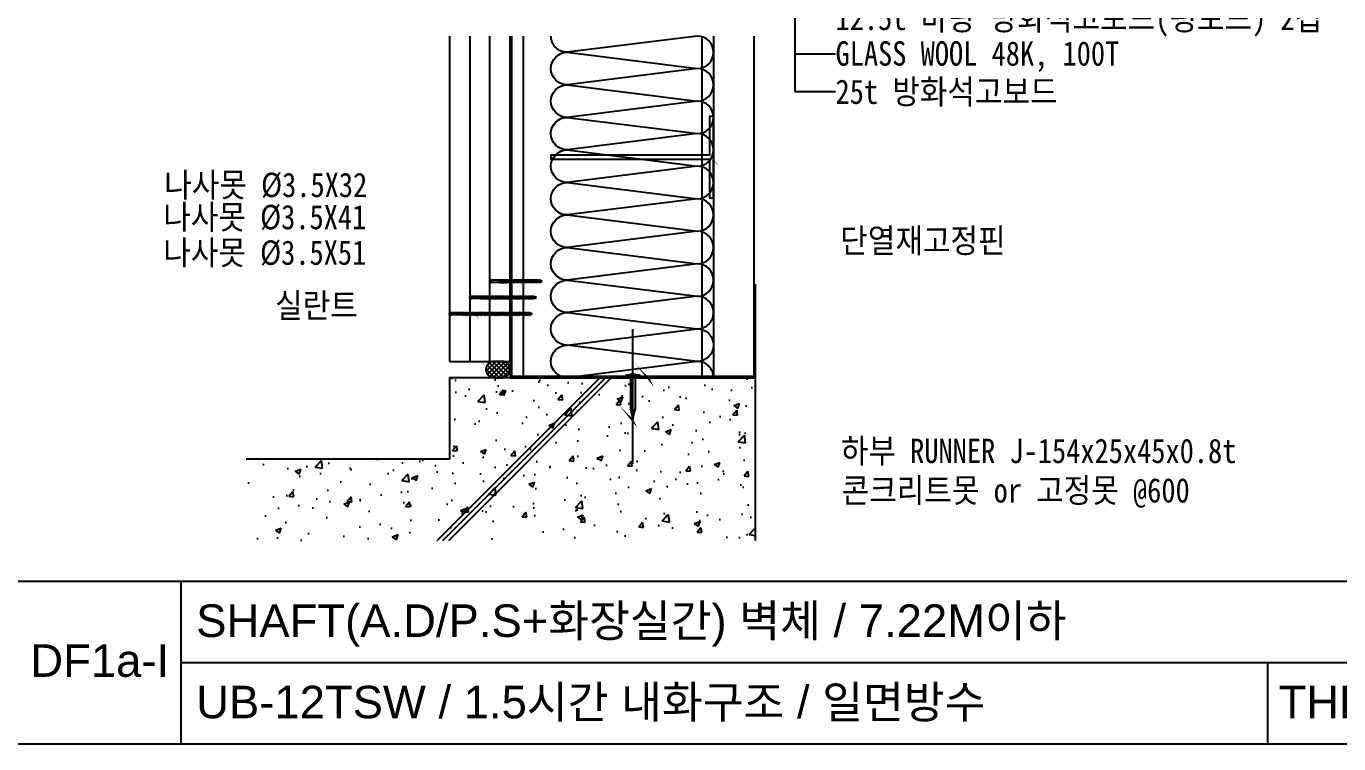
# Model space of a CAD drawing. Header units: millimetres. Extents: x 104 to 12536, y 73 to 2865.
# Drawn here: x 2865 to 3672, y 1486 to 1927 of the extents above; entities that cross this region are included whole.
import ezdxf
from ezdxf.enums import TextEntityAlignment as Align

# ---------------------------------------------------------------- set-up
doc = ezdxf.new("R2010")
doc.units = ezdxf.units.MM
doc.header["$LTSCALE"] = 5
doc.linetypes.add('CEN', pattern=[62, 60, -1, 0, -1])
for name, color, linetype in [('2', 7, 'Continuous'), ('CEN', 1, 'CEN'), ('CHAN', 3, 'Continuous'), ('CONC', 2, 'Continuous'), ('ele', 8, 'Continuous'), ('formline', 6, 'Continuous'), ('GB', 7, 'Continuous'), ('HAT', 8, 'Continuous'), ('HAT-CON', 8, 'Continuous'), ('INSUL', 8, 'Continuous'), ('ITXT', 5, 'Continuous'), ('PIN', 4, 'Continuous'), ('SCREW2', 8, 'Continuous'), ('TEXT', 7, 'Continuous')]:
    doc.layers.add(name, color=color, linetype=linetype)
doc.styles.add('HANGUL', font='swissel.ttf', dxfattribs={"height": 39.575204})
doc.styles.add('RXHS', font='')
doc.styles.get('RXHS').set_extended_font_data('DotumChe')

# ---------------------------------------------------------------- blocks, each defined once
blk = doc.blocks.new('고정못')
at = {"layer": 'CEN'}
blk.add_line((4.11, 55.13), (4.11, -27.57), dxfattribs=at)
at = {"layer": 'SCREW2'}
for p, q in [((2.66, 21.76), (4.11, 27.57)), ((4.11, 27.57), (5.56, 21.76)), ((2.66, 2.42), (2.66, 21.76)), ((5.56, 2.42), (5.56, 21.76)), ((0, 1.45), (8.22, 1.45)), ((0, 0.48), (0, 1.45)), ((0, 0.48), (8.22, 0.48)), ((2.42, 0), (2.42, 0.48)), ((2.42, 0), (5.8, 0)), ((5.8, 0), (5.8, 0.48)), ((8.22, 0.48), (8.22, 1.45))]:
    blk.add_line(p, q, dxfattribs=at)
blk.add_lwpolyline([(4.11, 27.57), (4.63, 22.28, 0.255479), (5.56, 21.76, 0.15073)], format="xyb", dxfattribs=at)
at = {"layer": 'SCREW2', "extrusion": (0, 0, -1)}
for centre, major_axis, ratio, start_param, end_param in [((0.06, 2.43), (2.6, 0.01), 0.375814, 0.025149, 1.595945), ((0.99, 2.42), (2.42, 0.09), 0.428989, 0.090861, 1.274963)]:
    blk.add_ellipse(centre, major_axis=major_axis, ratio=ratio, start_param=start_param, end_param=end_param, dxfattribs=at)
at = {"layer": 'SCREW2'}
for centre, major_axis, ratio, start_param, end_param in [((7.23, 2.42), (-2.42, 0.09), 0.428989, 0.090861, 1.274963), ((8.16, 2.43), (-2.6, 0.01), 0.375814, 0.025149, 1.595945)]:
    blk.add_ellipse(centre, major_axis=major_axis, ratio=ratio, start_param=start_param, end_param=end_param, dxfattribs=at)
blk = doc.blocks.new('나사못51')
at = {"layer": 'SCREW2'}
for p, q in [((2.24, 49.17), (0.63, 48.74)), ((0.63, 48.74), (0.92, 49.12)), ((2.53, 49.55), (0.92, 49.12)), ((0.92, 48.81), (0.92, 48.28)), ((2.53, 48.7), (0.92, 48.27)), ((1.6, 51), (0.98, 49.39)), ((0.98, 49.39), (1.64, 49.91)), ((0.98, 49.39), (0.98, 49.14)), ((1.64, 49.91), (1.6, 51)), ((2.27, 49.45), (1.6, 51)), ((2.24, 49.17), (2.53, 49.55)), ((2.24, 49.17), (2.24, 48.63)), ((2.25, 48.32), (2.53, 48.7)), ((2.25, 48.32), (0.63, 47.89)), ((0.63, 47.89), (0.92, 48.27)), ((2.25, 47.47), (0.63, 47.04)), ((0.63, 47.04), (0.92, 47.43)), ((2.24, 46.62), (0.63, 46.19)), ((0.63, 46.19), (0.91, 46.58)), ((2.24, 45.78), (0.63, 45.35)), ((0.63, 45.35), (0.92, 45.73)), ((2.25, 44.93), (0.63, 44.5)), ((0.63, 44.5), (0.92, 44.88)), ((2.25, 44.08), (0.63, 43.65)), ((0.63, 43.65), (0.92, 44.04)), ((2.24, 43.23), (0.63, 42.8)), ((0.63, 42.8), (0.91, 43.19)), ((2.24, 42.39), (0.63, 41.96)), ((0.63, 41.96), (0.92, 42.34)), ((2.25, 41.54), (0.63, 41.11)), ((0.63, 41.11), (0.92, 41.5)), ((2.25, 40.69), (0.63, 40.26)), ((0.63, 40.26), (0.92, 40.65)), ((2.53, 47.01), (0.91, 46.58)), ((2.53, 43.62), (0.91, 43.19)), ((0.92, 47.97), (0.92, 47.43)), ((2.54, 47.86), (0.92, 47.43)), ((0.92, 47.12), (0.92, 46.58)), ((0.92, 46.27), (0.92, 45.73)), ((2.53, 46.16), (0.92, 45.73)), ((0.92, 45.43), (0.92, 44.89)), ((2.53, 45.31), (0.92, 44.88)), ((0.92, 44.58), (0.92, 44.04)), ((2.54, 44.47), (0.92, 44.04)), ((0.92, 43.73), (0.92, 43.19)), ((0.92, 42.88), (0.92, 42.34)), ((2.53, 42.77), (0.92, 42.34)), ((0.92, 42.04), (0.92, 41.5)), ((2.53, 41.92), (0.92, 41.5)), ((0.92, 41.19), (0.92, 40.65)), ((2.54, 41.08), (0.92, 40.65)), ((2.24, 48.32), (2.24, 47.78)), ((2.24, 47.47), (2.24, 46.93)), ((2.24, 46.62), (2.53, 47.01)), ((2.24, 46.62), (2.24, 46.08)), ((2.24, 45.78), (2.53, 46.16)), ((2.24, 45.78), (2.24, 45.24)), ((2.24, 44.93), (2.24, 44.39)), ((2.24, 44.08), (2.24, 43.54)), ((2.24, 43.23), (2.53, 43.62)), ((2.24, 43.23), (2.24, 42.69)), ((2.24, 42.39), (2.53, 42.77)), ((2.24, 42.39), (2.24, 41.85)), ((2.24, 41.54), (2.24, 41)), ((2.24, 40.69), (2.24, 40.15)), ((2.25, 47.47), (2.54, 47.86)), ((2.25, 44.93), (2.53, 45.31)), ((2.25, 44.08), (2.54, 44.47)), ((2.25, 41.54), (2.53, 41.92)), ((2.25, 40.69), (2.54, 41.08)), ((2.25, 39), (0.63, 38.57)), ((0.63, 38.57), (0.92, 38.95)), ((2.25, 38.15), (0.63, 37.72)), ((0.63, 37.72), (0.92, 38.11)), ((2.25, 36.46), (0.63, 36.03)), ((0.63, 36.03), (0.92, 36.41)), ((2.25, 34.9), (0.63, 34.47)), ((0.63, 34.47), (0.92, 34.86)), ((2.25, 32.36), (0.63, 31.93)), ((0.63, 31.93), (0.92, 32.32)), ((2.25, 39.85), (0.64, 39.42)), ((0.64, 39.42), (0.92, 39.8)), ((2.25, 37.3), (0.64, 36.87)), ((0.64, 36.87), (0.92, 37.26)), ((2.25, 35.73), (0.64, 35.3)), ((0.64, 35.3), (0.92, 35.68)), ((2.25, 34.06), (0.64, 33.63)), ((0.64, 33.63), (0.92, 34.01)), ((2.25, 33.21), (0.64, 32.78)), ((0.64, 32.78), (0.92, 33.16)), ((0.92, 40.34), (0.92, 39.8)), ((2.54, 40.23), (0.92, 39.8)), ((0.92, 39.49), (0.92, 38.95)), ((2.53, 39.38), (0.92, 38.95)), ((0.92, 38.65), (0.92, 38.11)), ((2.54, 38.54), (0.92, 38.11)), ((0.92, 37.8), (0.92, 37.26)), ((2.54, 37.69), (0.92, 37.26)), ((0.92, 36.95), (0.92, 36.41)), ((2.54, 36.84), (0.92, 36.41)), ((0.92, 36.45), (0.92, 35.92)), ((0.92, 36.22), (0.92, 35.68)), ((2.54, 36.11), (0.92, 35.68)), ((0.92, 35.37), (0.92, 34.86)), ((2.54, 35.29), (0.92, 34.86)), ((0.92, 34.55), (0.92, 34.01)), ((2.54, 34.44), (0.92, 34.01)), ((0.92, 33.7), (0.92, 33.16)), ((2.54, 33.59), (0.92, 33.16)), ((0.92, 32.86), (0.92, 32.32)), ((2.54, 32.75), (0.92, 32.32)), ((2.24, 39.84), (2.24, 39.3)), ((2.24, 39), (2.24, 38.46)), ((2.24, 38.15), (2.24, 37.61)), ((2.24, 37.3), (2.24, 36.76)), ((2.24, 36.45), (2.24, 36.03)), ((2.24, 35.72), (2.24, 35.54)), ((2.24, 35.71), (2.24, 34.86)), ((2.24, 34.9), (2.24, 34.36)), ((2.24, 33.21), (2.24, 32.67)), ((2.24, 32.36), (2.24, 31.82)), ((2.25, 39.85), (2.54, 40.23)), ((2.25, 39), (2.53, 39.38)), ((2.25, 38.15), (2.54, 38.54)), ((2.25, 37.3), (2.54, 37.69)), ((2.25, 36.46), (2.54, 36.84)), ((2.25, 35.73), (2.54, 36.11)), ((2.25, 34.9), (2.54, 35.29)), ((2.25, 34.06), (2.54, 34.44)), ((2.25, 34.06), (2.25, 33.52)), ((2.25, 33.21), (2.54, 33.59)), ((2.25, 32.36), (2.54, 32.75)), ((2.25, 31.51), (0.64, 31.08)), ((0.64, 31.08), (0.92, 31.47)), ((2.25, 30.67), (0.64, 30.24)), ((0.64, 30.24), (0.92, 30.62)), ((2.26, 29.82), (0.64, 29.39)), ((0.64, 29.39), (0.93, 29.78)), ((2.27, 28.98), (0.65, 28.55)), ((0.65, 28.55), (0.94, 28.93)), ((2.27, 28.13), (0.66, 27.7)), ((0.66, 27.7), (0.94, 28.09)), ((2.27, 27.28), (0.66, 26.85)), ((0.66, 26.85), (0.95, 27.24)), ((2.28, 26.44), (0.67, 26.01)), ((0.67, 26.01), (0.95, 26.39)), ((2.29, 25.59), (0.67, 25.16)), ((0.67, 25.16), (0.96, 25.55)), ((2.28, 24.74), (0.67, 24.31)), ((0.67, 24.31), (0.95, 24.7)), ((0.92, 32.01), (0.92, 31.47)), ((2.54, 31.9), (0.92, 31.47)), ((0.92, 31.16), (0.92, 30.62)), ((2.54, 31.05), (0.92, 30.62)), ((0.93, 30.32), (0.93, 29.78)), ((2.55, 30.21), (0.93, 29.78)), ((0.94, 29.47), (0.94, 28.93)), ((2.55, 29.36), (0.94, 28.93)), ((2.56, 28.51), (0.94, 28.09)), ((0.95, 28.63), (0.95, 28.09)), ((0.95, 27.78), (0.95, 27.24)), ((2.56, 27.67), (0.95, 27.24)), ((0.95, 26.93), (0.95, 26.39)), ((2.57, 26.82), (0.95, 26.39)), ((2.57, 25.13), (0.95, 24.7)), ((2.57, 24.28), (0.95, 23.85)), ((0.96, 26.09), (0.96, 25.55)), ((2.57, 25.98), (0.96, 25.55)), ((0.96, 25.24), (0.96, 24.7)), ((0.96, 24.39), (0.96, 23.85)), ((2.24, 31.51), (2.24, 30.97)), ((2.25, 31.51), (2.54, 31.9)), ((2.25, 30.67), (2.54, 31.05)), ((2.25, 30.67), (2.25, 30.13)), ((2.26, 29.82), (2.55, 30.21)), ((2.26, 29.82), (2.26, 29.28)), ((2.27, 28.98), (2.55, 29.36)), ((2.27, 28.98), (2.27, 28.44)), ((2.27, 28.13), (2.56, 28.51)), ((2.27, 28.13), (2.27, 27.59)), ((2.27, 27.28), (2.56, 27.67)), ((2.27, 27.28), (2.27, 26.74)), ((2.28, 26.44), (2.57, 26.82)), ((2.28, 26.44), (2.28, 25.9)), ((2.28, 25.59), (2.28, 25.05)), ((2.28, 24.74), (2.57, 25.13)), ((2.28, 24.74), (2.28, 24.2)), ((2.28, 23.9), (2.57, 24.28)), ((2.29, 25.59), (2.57, 25.98)), ((2.28, 23.9), (0.67, 23.47)), ((0.67, 23.47), (0.95, 23.85)), ((2.29, 23.05), (0.67, 22.62)), ((0.67, 22.62), (0.96, 23)), ((2.28, 22.2), (0.67, 21.77)), ((0.67, 21.77), (0.95, 22.16)), ((2.28, 21.35), (0.67, 20.92)), ((0.67, 20.92), (0.95, 21.31)), ((2.28, 20.51), (0.67, 20.08)), ((0.67, 20.08), (0.95, 20.46)), ((2.28, 19.66), (0.67, 19.23)), ((0.67, 19.23), (0.95, 19.61)), ((2.28, 18.81), (0.67, 18.38)), ((0.67, 18.38), (0.95, 18.77)), ((2.28, 17.96), (0.67, 17.53)), ((0.67, 17.53), (0.95, 17.92)), ((2.28, 17.12), (0.67, 16.69)), ((0.67, 16.69), (0.95, 17.07)), ((2.29, 16.27), (0.67, 15.84)), ((0.67, 15.84), (0.96, 16.22)), ((0.95, 22.7), (0.95, 22.16)), ((2.57, 22.59), (0.95, 22.16)), ((0.95, 21.85), (0.95, 21.31)), ((2.57, 21.74), (0.95, 21.31)), ((0.95, 21), (0.95, 20.46)), ((2.57, 20.89), (0.95, 20.46)), ((0.95, 20.15), (0.95, 19.61)), ((2.57, 20.04), (0.95, 19.61)), ((0.95, 19.31), (0.95, 18.77)), ((2.57, 19.2), (0.95, 18.77)), ((0.95, 18.46), (0.95, 17.92)), ((2.57, 18.35), (0.95, 17.92)), ((0.95, 17.61), (0.95, 17.07)), ((2.57, 17.5), (0.95, 17.07)), ((0.95, 16.76), (0.95, 16.22)), ((0.96, 23.54), (0.96, 23)), ((2.57, 23.43), (0.96, 23)), ((2.57, 16.65), (0.96, 16.22)), ((2.27, 23.05), (2.27, 22.51)), ((2.27, 22.2), (2.27, 21.66)), ((2.27, 21.35), (2.27, 20.81)), ((2.27, 20.5), (2.27, 19.97)), ((2.27, 19.66), (2.27, 19.12)), ((2.27, 18.81), (2.27, 18.27)), ((2.27, 17.96), (2.27, 17.42)), ((2.27, 17.11), (2.27, 16.57)), ((2.27, 16.26), (2.27, 15.72)), ((2.28, 23.89), (2.28, 23.36)), ((2.28, 22.2), (2.57, 22.59)), ((2.28, 21.35), (2.57, 21.74)), ((2.28, 20.51), (2.57, 20.89)), ((2.28, 19.66), (2.57, 20.04)), ((2.28, 18.81), (2.57, 19.2)), ((2.28, 17.96), (2.57, 18.35)), ((2.28, 17.12), (2.57, 17.5)), ((2.29, 23.05), (2.57, 23.43)), ((2.29, 16.27), (2.57, 16.65)), ((2.28, 15.42), (0.67, 14.99)), ((0.67, 14.99), (0.95, 15.37)), ((2.28, 14.57), (0.67, 14.14)), ((0.67, 14.14), (0.95, 14.53)), ((2.28, 13.72), (0.67, 13.29)), ((0.67, 13.29), (0.95, 13.68)), ((2.29, 12.87), (0.67, 12.44)), ((0.67, 12.44), (0.96, 12.83)), ((2.28, 12.02), (0.67, 11.59)), ((0.67, 11.59), (0.95, 11.98)), ((2.28, 11.18), (0.67, 10.75)), ((0.67, 10.75), (0.95, 11.13)), ((2.28, 10.33), (0.67, 9.9)), ((0.67, 9.9), (0.95, 10.28)), ((2.29, 9.48), (0.67, 9.05)), ((0.67, 9.05), (0.96, 9.43)), ((2.28, 8.63), (0.67, 8.2)), ((0.67, 8.2), (0.95, 8.59)), ((0.95, 15.91), (0.95, 15.37)), ((2.57, 15.8), (0.95, 15.37)), ((0.95, 15.06), (0.95, 14.53)), ((2.57, 14.95), (0.95, 14.53)), ((0.95, 14.22), (0.95, 13.68)), ((2.57, 14.11), (0.95, 13.68)), ((0.95, 13.37), (0.95, 12.82)), ((0.95, 12.52), (0.95, 11.98)), ((2.57, 12.41), (0.95, 11.98)), ((0.95, 11.67), (0.95, 11.13)), ((2.57, 11.56), (0.95, 11.13)), ((0.95, 10.82), (0.95, 10.28)), ((2.57, 10.71), (0.95, 10.28)), ((0.95, 9.98), (0.95, 9.43)), ((0.95, 9.12), (0.95, 8.59)), ((2.57, 9.01), (0.95, 8.59)), ((0.95, 8.28), (0.95, 7.74)), ((2.57, 8.17), (0.95, 7.74)), ((2.57, 13.26), (0.96, 12.83)), ((2.57, 9.86), (0.96, 9.43)), ((2.27, 15.42), (2.27, 14.88)), ((2.27, 14.57), (2.27, 14.03)), ((2.27, 13.72), (2.27, 13.18)), ((2.27, 12.87), (2.27, 12.33)), ((2.27, 12.02), (2.27, 11.48)), ((2.27, 11.17), (2.27, 10.63)), ((2.27, 10.33), (2.27, 9.78)), ((2.27, 9.48), (2.27, 8.94)), ((2.27, 8.63), (2.27, 8.09)), ((2.28, 15.42), (2.57, 15.8)), ((2.28, 14.57), (2.57, 14.95)), ((2.28, 13.72), (2.57, 14.11)), ((2.28, 12.02), (2.57, 12.41)), ((2.28, 11.18), (2.57, 11.56)), ((2.28, 10.33), (2.57, 10.71)), ((2.28, 8.63), (2.57, 9.01)), ((2.28, 7.78), (2.57, 8.17)), ((2.29, 12.87), (2.57, 13.26)), ((2.29, 9.48), (2.57, 9.86)), ((0, 0), (1.12, 0)), ((2.28, 7.78), (0.67, 7.35)), ((0.67, 7.35), (0.95, 7.74)), ((0.95, 7.43), (0.95, 1.19)), ((1.57, 0.48), (1.57, 0.65)), ((1.63, 0.68), (1.6, 0.68)), ((1.66, 0.48), (1.66, 0.65)), ((2.11, 0), (3.23, 0)), ((2.27, 7.78), (2.27, 1.19))]:
    blk.add_line(p, q, dxfattribs=at)
for centre, radius, start, end in [((-0.44, 1.33), 1.4, 288.341, 354.27016), ((1.1, 0.47), 0.473, 267.52648, 0.91384), ((1.61, -1.99), 2.05, 80.28655, 99.71345), ((1.6, 0.65), 0.033, 90, 180), ((1.63, 0.65), 0.033, 0, 90), ((2.13, 0.47), 0.473, 179.08616, 272.47352), ((3.67, 1.33), 1.4, 185.72984, 251.659)]:
    blk.add_arc(centre, radius, start, end, dxfattribs=at)
blk = doc.blocks.new('나사못32')
at = {"layer": 'SCREW2'}
for p, q in [((2.24, 30.17), (0.63, 29.74)), ((0.63, 29.74), (0.92, 30.12)), ((2.25, 29.32), (0.63, 28.89)), ((0.63, 28.89), (0.92, 29.27)), ((2.25, 28.47), (0.63, 28.04)), ((0.63, 28.04), (0.92, 28.43)), ((2.24, 27.62), (0.63, 27.19)), ((0.63, 27.19), (0.91, 27.58)), ((2.24, 26.78), (0.63, 26.35)), ((0.63, 26.35), (0.92, 26.73)), ((2.25, 25.93), (0.63, 25.5)), ((0.63, 25.5), (0.92, 25.88)), ((2.25, 25.08), (0.63, 24.65)), ((0.63, 24.65), (0.92, 25.04)), ((2.24, 24.23), (0.63, 23.8)), ((2.53, 28.01), (0.91, 27.58)), ((2.53, 24.62), (0.91, 24.19)), ((2.53, 30.55), (0.92, 30.12)), ((0.92, 29.81), (0.92, 29.28)), ((2.53, 29.7), (0.92, 29.27)), ((0.92, 28.97), (0.92, 28.43)), ((2.54, 28.86), (0.92, 28.43)), ((0.92, 28.12), (0.92, 27.58)), ((0.92, 27.27), (0.92, 26.73)), ((2.53, 27.16), (0.92, 26.73)), ((0.92, 26.43), (0.92, 25.89)), ((2.53, 26.31), (0.92, 25.88)), ((0.92, 25.58), (0.92, 25.04)), ((2.54, 25.47), (0.92, 25.04)), ((0.92, 24.73), (0.92, 24.19)), ((1.6, 32), (0.98, 30.39)), ((0.98, 30.39), (1.64, 30.91)), ((0.98, 30.39), (0.98, 30.14)), ((1.64, 30.91), (1.6, 32)), ((2.27, 30.45), (1.6, 32)), ((2.24, 30.17), (2.53, 30.55)), ((2.24, 30.17), (2.24, 29.63)), ((2.24, 29.32), (2.24, 28.78)), ((2.24, 28.47), (2.24, 27.93)), ((2.24, 27.62), (2.53, 28.01)), ((2.24, 27.62), (2.24, 27.08)), ((2.24, 26.78), (2.53, 27.16)), ((2.24, 26.78), (2.24, 26.24)), ((2.24, 25.93), (2.24, 25.39)), ((2.24, 25.08), (2.24, 24.54)), ((2.24, 24.23), (2.53, 24.62)), ((2.24, 24.23), (2.24, 23.69)), ((2.25, 29.32), (2.53, 29.7)), ((2.25, 28.47), (2.54, 28.86)), ((2.25, 25.93), (2.53, 26.31)), ((2.25, 25.08), (2.54, 25.47)), ((0.63, 23.8), (0.91, 24.19)), ((2.24, 23.39), (0.63, 22.96)), ((0.63, 22.96), (0.92, 23.34)), ((2.25, 22.54), (0.63, 22.11)), ((0.63, 22.11), (0.92, 22.5)), ((2.25, 21.69), (0.63, 21.26)), ((0.63, 21.26), (0.92, 21.65)), ((2.25, 20), (0.63, 19.57)), ((0.63, 19.57), (0.92, 19.95)), ((2.25, 19.15), (0.63, 18.72)), ((0.63, 18.72), (0.92, 19.11)), ((2.25, 17.46), (0.63, 17.03)), ((0.63, 17.03), (0.92, 17.41)), ((2.25, 20.85), (0.64, 20.42)), ((0.64, 20.42), (0.92, 20.8)), ((2.25, 18.3), (0.64, 17.87)), ((0.64, 17.87), (0.92, 18.26)), ((2.25, 16.73), (0.64, 16.3)), ((0.64, 16.3), (0.92, 16.68)), ((0.92, 23.88), (0.92, 23.34)), ((2.53, 23.77), (0.92, 23.34)), ((0.92, 23.04), (0.92, 22.5)), ((2.53, 22.92), (0.92, 22.5)), ((0.92, 22.19), (0.92, 21.65)), ((2.54, 22.08), (0.92, 21.65)), ((0.92, 21.34), (0.92, 20.8)), ((2.54, 21.23), (0.92, 20.8)), ((0.92, 20.49), (0.92, 19.95)), ((2.53, 20.38), (0.92, 19.95)), ((0.92, 19.65), (0.92, 19.11)), ((2.54, 19.54), (0.92, 19.11)), ((0.92, 18.8), (0.92, 18.26)), ((2.54, 18.69), (0.92, 18.26)), ((0.92, 17.95), (0.92, 17.41)), ((2.54, 17.84), (0.92, 17.41)), ((0.92, 17.45), (0.92, 16.92)), ((0.92, 17.22), (0.92, 16.68)), ((2.54, 17.11), (0.92, 16.68)), ((0.92, 16.37), (0.92, 15.86)), ((2.54, 16.29), (0.92, 15.86)), ((2.24, 23.39), (2.53, 23.77)), ((2.24, 23.39), (2.24, 22.85)), ((2.24, 22.54), (2.24, 22)), ((2.24, 21.69), (2.24, 21.15)), ((2.24, 20.84), (2.24, 20.3)), ((2.24, 20), (2.24, 19.46)), ((2.24, 19.15), (2.24, 18.61)), ((2.24, 18.3), (2.24, 17.76)), ((2.24, 17.45), (2.24, 17.03)), ((2.24, 16.72), (2.24, 16.54)), ((2.24, 16.71), (2.24, 15.86)), ((2.25, 22.54), (2.53, 22.92)), ((2.25, 21.69), (2.54, 22.08)), ((2.25, 20.85), (2.54, 21.23)), ((2.25, 20), (2.53, 20.38)), ((2.25, 19.15), (2.54, 19.54)), ((2.25, 18.3), (2.54, 18.69)), ((2.25, 17.46), (2.54, 17.84)), ((2.25, 16.73), (2.54, 17.11)), ((2.25, 15.9), (2.54, 16.29)), ((2.25, 15.9), (0.63, 15.47)), ((0.63, 15.47), (0.92, 15.86)), ((2.25, 13.36), (0.63, 12.93)), ((0.63, 12.93), (0.92, 13.32)), ((2.25, 15.06), (0.64, 14.63)), ((0.64, 14.63), (0.92, 15.01)), ((2.25, 14.21), (0.64, 13.78)), ((0.64, 13.78), (0.92, 14.16)), ((2.25, 12.51), (0.64, 12.08)), ((0.64, 12.08), (0.92, 12.47)), ((2.25, 11.67), (0.64, 11.24)), ((0.64, 11.24), (0.92, 11.62)), ((2.26, 10.82), (0.64, 10.39)), ((0.64, 10.39), (0.93, 10.78)), ((2.27, 9.98), (0.65, 9.55)), ((0.65, 9.55), (0.94, 9.93)), ((2.27, 9.13), (0.66, 8.7)), ((0.66, 8.7), (0.94, 9.09)), ((2.27, 8.28), (0.66, 7.85)), ((0.66, 7.85), (0.95, 8.24)), ((0.92, 15.55), (0.92, 15.01)), ((2.54, 15.44), (0.92, 15.01)), ((0.92, 14.7), (0.92, 14.16)), ((2.54, 14.59), (0.92, 14.16)), ((0.92, 13.86), (0.92, 13.32)), ((2.54, 13.75), (0.92, 13.32)), ((0.92, 13.01), (0.92, 12.47)), ((2.54, 12.9), (0.92, 12.47)), ((0.92, 12.16), (0.92, 11.62)), ((2.54, 12.05), (0.92, 11.62)), ((0.93, 11.32), (0.93, 10.78)), ((2.55, 11.21), (0.93, 10.78)), ((0.94, 10.47), (0.94, 9.93)), ((2.55, 10.36), (0.94, 9.93)), ((2.56, 9.51), (0.94, 9.09)), ((0.95, 9.63), (0.95, 9.09)), ((0.95, 8.78), (0.95, 8.24)), ((2.56, 8.67), (0.95, 8.24)), ((2.24, 15.9), (2.24, 15.36)), ((2.24, 14.21), (2.24, 13.67)), ((2.24, 13.36), (2.24, 12.82)), ((2.24, 12.51), (2.24, 11.97)), ((2.25, 15.06), (2.54, 15.44)), ((2.25, 15.06), (2.25, 14.52)), ((2.25, 14.21), (2.54, 14.59)), ((2.25, 13.36), (2.54, 13.75)), ((2.25, 12.51), (2.54, 12.9)), ((2.25, 11.67), (2.54, 12.05)), ((2.25, 11.67), (2.25, 11.13)), ((2.26, 10.82), (2.55, 11.21)), ((2.26, 10.82), (2.26, 10.28)), ((2.27, 9.98), (2.55, 10.36)), ((2.27, 9.98), (2.27, 9.44)), ((2.27, 9.13), (2.56, 9.51)), ((2.27, 9.13), (2.27, 8.59)), ((2.27, 8.28), (2.56, 8.67)), ((2.27, 8.28), (2.27, 7.74)), ((0, 0), (1.12, 0)), ((2.28, 7.44), (0.67, 7.01)), ((0.67, 7.01), (0.95, 7.39)), ((2.29, 6.59), (0.67, 6.16)), ((0.67, 6.16), (0.96, 6.55)), ((2.28, 5.74), (0.67, 5.31)), ((0.67, 5.31), (0.95, 5.7)), ((0.95, 7.93), (0.95, 7.39)), ((2.57, 7.82), (0.95, 7.39)), ((2.57, 6.13), (0.95, 5.7)), ((0.95, 5.39), (0.95, 1.19)), ((0.96, 7.09), (0.96, 6.55)), ((2.57, 6.98), (0.96, 6.55)), ((0.96, 6.24), (0.96, 5.7)), ((1.57, 0.48), (1.57, 0.65)), ((1.63, 0.68), (1.6, 0.68)), ((1.66, 0.48), (1.66, 0.65)), ((2.27, 5.74), (2.27, 1.19)), ((2.28, 7.44), (2.57, 7.82)), ((2.28, 7.44), (2.28, 6.9)), ((2.28, 6.59), (2.28, 6.05)), ((2.28, 5.74), (2.57, 6.13)), ((2.29, 6.59), (2.57, 6.98)), ((2.11, 0), (3.23, 0))]:
    blk.add_line(p, q, dxfattribs=at)
for centre, radius, start, end in [((-0.44, 1.33), 1.4, 288.341, 354.27016), ((1.1, 0.47), 0.473, 267.52648, 0.91384), ((1.61, -1.99), 2.05, 80.28655, 99.71345), ((1.6, 0.65), 0.033, 90, 180), ((1.63, 0.65), 0.033, 360, 90), ((2.13, 0.47), 0.473, 179.08616, 272.47352), ((3.67, 1.33), 1.4, 185.72984, 251.659)]:
    blk.add_arc(centre, radius, start, end, dxfattribs=at)
blk = doc.blocks.new('나사못41')
at = {"layer": 'SCREW2'}
for p, q in [((1.6, 41), (0.98, 39.39)), ((1.64, 39.91), (1.6, 41)), ((2.26, 39.48), (1.6, 41)), ((2.25, 39.17), (0.63, 38.74)), ((0.63, 38.74), (0.92, 39.12)), ((2.25, 38.32), (0.63, 37.89)), ((0.63, 37.89), (0.92, 38.27)), ((2.25, 36.62), (0.63, 36.19)), ((0.63, 36.19), (0.92, 36.58)), ((2.25, 35.78), (0.63, 35.35)), ((0.63, 35.35), (0.92, 35.73)), ((2.25, 34.93), (0.63, 34.5)), ((0.63, 34.5), (0.92, 34.88)), ((2.25, 33.23), (0.63, 32.8)), ((0.63, 32.8), (0.92, 33.19)), ((2.25, 32.39), (0.63, 31.96)), ((0.63, 31.96), (0.92, 32.34)), ((2.25, 37.47), (0.64, 37.04)), ((0.64, 37.04), (0.92, 37.43)), ((2.25, 34.08), (0.64, 33.65)), ((0.64, 33.65), (0.92, 34.04)), ((2.54, 39.55), (0.92, 39.12)), ((2.54, 38.7), (0.92, 38.27)), ((2.54, 37.86), (0.92, 37.43)), ((2.53, 37.01), (0.92, 36.58)), ((2.54, 36.16), (0.92, 35.73)), ((2.54, 35.31), (0.92, 34.88)), ((2.54, 34.47), (0.92, 34.04)), ((2.53, 33.62), (0.92, 33.19)), ((2.54, 32.77), (0.92, 32.34)), ((0.93, 38.81), (0.93, 38.28)), ((0.93, 37.97), (0.93, 37.43)), ((0.93, 37.12), (0.93, 36.58)), ((0.93, 36.27), (0.93, 35.73)), ((0.93, 35.43), (0.93, 34.89)), ((0.93, 34.58), (0.93, 34.04)), ((0.93, 33.73), (0.93, 33.19)), ((0.93, 32.88), (0.93, 32.34)), ((0.98, 39.39), (1.64, 39.91)), ((0.98, 39.39), (0.98, 39.14)), ((2.25, 39.17), (2.54, 39.55)), ((2.25, 39.17), (2.25, 38.63)), ((2.25, 38.32), (2.54, 38.7)), ((2.25, 38.32), (2.25, 37.78)), ((2.25, 37.47), (2.54, 37.86)), ((2.25, 37.47), (2.25, 36.93)), ((2.25, 36.62), (2.53, 37.01)), ((2.25, 36.62), (2.25, 36.08)), ((2.25, 35.78), (2.54, 36.16)), ((2.25, 35.78), (2.25, 35.24)), ((2.25, 34.93), (2.54, 35.31)), ((2.25, 34.93), (2.25, 34.39)), ((2.25, 34.08), (2.54, 34.47)), ((2.25, 34.08), (2.25, 33.54)), ((2.25, 33.23), (2.53, 33.62)), ((2.25, 33.23), (2.25, 32.69)), ((2.25, 32.39), (2.54, 32.77)), ((2.25, 32.39), (2.25, 31.85)), ((2.25, 31.54), (0.63, 31.11)), ((0.63, 31.11), (0.92, 31.5)), ((2.25, 29), (0.63, 28.57)), ((0.63, 28.57), (0.92, 28.95)), ((2.25, 24.76), (0.63, 24.33)), ((0.63, 24.33), (0.92, 24.72)), ((2.25, 30.69), (0.64, 30.26)), ((0.64, 30.26), (0.92, 30.65)), ((2.25, 29.85), (0.64, 29.42)), ((0.64, 29.42), (0.93, 29.8)), ((2.25, 28.15), (0.64, 27.72)), ((0.64, 27.72), (0.92, 28.11)), ((2.25, 27.3), (0.64, 26.87)), ((0.64, 26.87), (0.93, 27.26)), ((2.25, 26.46), (0.64, 26.03)), ((0.64, 26.03), (0.92, 26.41)), ((2.25, 25.61), (0.64, 25.18)), ((0.64, 25.18), (0.93, 25.56)), ((2.54, 31.92), (0.92, 31.5)), ((2.54, 31.08), (0.92, 30.65)), ((2.54, 29.38), (0.92, 28.95)), ((2.54, 28.54), (0.92, 28.11)), ((2.54, 26.84), (0.92, 26.41)), ((2.54, 25.15), (0.92, 24.72)), ((2.54, 24.3), (0.92, 23.87)), ((0.93, 32.04), (0.93, 31.5)), ((0.93, 31.19), (0.93, 30.65)), ((0.93, 30.34), (0.93, 29.8)), ((2.54, 30.23), (0.93, 29.8)), ((0.93, 29.49), (0.93, 28.95)), ((0.93, 28.65), (0.93, 28.11)), ((0.93, 27.8), (0.93, 27.26)), ((2.54, 27.69), (0.93, 27.26)), ((0.93, 26.95), (0.93, 26.41)), ((0.93, 26.1), (0.93, 25.56)), ((2.54, 25.99), (0.93, 25.56)), ((0.93, 25.26), (0.93, 24.72)), ((0.93, 24.41), (0.93, 23.87)), ((2.25, 31.54), (2.54, 31.92)), ((2.25, 31.54), (2.25, 31)), ((2.25, 30.69), (2.54, 31.08)), ((2.25, 30.69), (2.25, 30.15)), ((2.25, 29.85), (2.54, 30.23)), ((2.25, 29.84), (2.25, 29.3)), ((2.25, 29), (2.54, 29.38)), ((2.25, 29), (2.25, 28.46)), ((2.25, 28.15), (2.54, 28.54)), ((2.25, 28.15), (2.25, 27.61)), ((2.25, 27.3), (2.54, 27.69)), ((2.25, 27.3), (2.25, 26.76)), ((2.25, 26.46), (2.54, 26.84)), ((2.25, 26.45), (2.25, 25.92)), ((2.25, 25.61), (2.54, 25.99)), ((2.25, 25.61), (2.25, 25.07)), ((2.25, 24.76), (2.54, 25.15)), ((2.25, 24.76), (2.25, 24.22)), ((2.25, 23.91), (2.54, 24.3)), ((2.25, 23.91), (0.64, 23.48)), ((0.64, 23.48), (0.92, 23.87)), ((2.25, 23.07), (0.64, 22.64)), ((0.64, 22.64), (0.93, 23.02)), ((2.26, 22.22), (0.64, 21.79)), ((0.64, 21.79), (0.93, 22.18)), ((2.25, 21.37), (0.64, 20.94)), ((0.64, 20.94), (0.93, 21.33)), ((2.26, 20.53), (0.64, 20.1)), ((0.64, 20.1), (0.93, 20.48)), ((2.25, 19.68), (0.64, 19.25)), ((0.64, 19.25), (0.92, 19.63)), ((2.25, 18.83), (0.64, 18.4)), ((0.64, 18.4), (0.93, 18.79)), ((2.26, 17.98), (0.64, 17.55)), ((0.64, 17.55), (0.93, 17.94)), ((2.26, 17.14), (0.64, 16.71)), ((0.64, 16.71), (0.93, 17.09)), ((2.26, 16.29), (0.65, 15.86)), ((0.65, 15.86), (0.93, 16.24)), ((2.54, 20.06), (0.92, 19.63)), ((0.93, 23.56), (0.93, 23.02)), ((2.54, 23.45), (0.93, 23.02)), ((0.93, 22.71), (0.93, 22.18)), ((2.54, 22.6), (0.93, 22.18)), ((0.93, 21.87), (0.93, 21.33)), ((2.54, 21.76), (0.93, 21.33)), ((0.93, 21.02), (0.93, 20.48)), ((2.54, 20.91), (0.93, 20.48)), ((0.93, 20.17), (0.93, 19.63)), ((0.93, 19.32), (0.93, 18.79)), ((2.54, 19.21), (0.93, 18.79)), ((0.93, 18.48), (0.93, 17.94)), ((0.93, 18.48), (0.93, 17.94)), ((2.54, 18.37), (0.93, 17.94)), ((0.93, 17.63), (0.93, 17.09)), ((2.55, 17.52), (0.93, 17.09)), ((0.93, 16.78), (0.93, 16.24)), ((2.55, 16.67), (0.93, 16.24)), ((2.25, 23.91), (2.25, 23.37)), ((2.25, 23.07), (2.54, 23.45)), ((2.25, 23.06), (2.25, 20.53)), ((2.25, 21.37), (2.54, 21.76)), ((2.25, 21.37), (2.25, 20.83)), ((2.25, 20.52), (2.25, 19.98)), ((2.25, 19.68), (2.54, 20.06)), ((2.25, 19.68), (2.25, 19.14)), ((2.25, 18.83), (2.54, 19.21)), ((2.25, 18.83), (2.25, 18.29)), ((2.25, 17.98), (2.25, 17.44)), ((2.25, 17.13), (2.25, 16.59)), ((2.25, 16.29), (2.25, 15.75)), ((2.26, 22.22), (2.54, 22.6)), ((2.26, 20.53), (2.54, 20.91)), ((2.26, 17.98), (2.54, 18.37)), ((2.26, 17.14), (2.55, 17.52)), ((2.26, 16.29), (2.55, 16.67)), ((2.26, 15.44), (0.64, 15.01)), ((0.64, 15.01), (0.93, 15.4)), ((2.26, 14.59), (0.64, 14.16)), ((0.64, 14.16), (0.93, 14.55)), ((2.26, 13.75), (0.65, 13.32)), ((0.65, 13.32), (0.93, 13.7)), ((2.26, 12.9), (0.65, 12.47)), ((0.65, 12.47), (0.93, 12.86)), ((2.26, 12.05), (0.65, 11.62)), ((0.65, 11.62), (0.93, 12.01)), ((2.26, 11.21), (0.65, 10.78)), ((0.65, 10.78), (0.93, 11.16)), ((2.26, 10.38), (0.65, 9.95)), ((0.65, 9.95), (0.93, 10.33)), ((2.26, 9.55), (0.65, 9.12)), ((0.65, 9.12), (0.93, 9.5)), ((2.26, 8.72), (0.65, 8.29)), ((0.65, 8.29), (0.93, 8.67)), ((0.93, 15.94), (0.93, 15.4)), ((2.54, 15.83), (0.93, 15.4)), ((0.93, 15.09), (0.93, 14.55)), ((2.55, 14.98), (0.93, 14.55)), ((0.93, 14.24), (0.93, 13.7)), ((2.55, 14.13), (0.93, 13.7)), ((0.93, 13.39), (0.93, 12.86)), ((2.55, 13.29), (0.93, 12.86)), ((0.93, 12.55), (0.93, 12.01)), ((2.55, 12.44), (0.93, 12.01)), ((0.93, 11.7), (0.93, 10.33)), ((2.55, 11.59), (0.93, 11.16)), ((2.55, 10.76), (0.93, 10.33)), ((0.93, 10.02), (0.93, 9.5)), ((2.55, 9.93), (0.93, 9.5)), ((0.93, 9.19), (0.93, 8.67)), ((2.55, 9.1), (0.93, 8.67)), ((0.93, 8.36), (0.93, 7.84)), ((2.55, 8.27), (0.93, 7.84)), ((2.25, 15.44), (2.25, 14.9)), ((2.25, 14.59), (2.25, 14.05)), ((2.25, 13.75), (2.25, 13.21)), ((2.25, 12.05), (2.25, 11.51)), ((2.25, 11.2), (2.25, 10.68)), ((2.25, 10.37), (2.25, 9.85)), ((2.25, 9.54), (2.25, 9.02)), ((2.25, 8.71), (2.25, 8.19)), ((2.26, 15.44), (2.54, 15.83)), ((2.26, 14.59), (2.55, 14.98)), ((2.26, 13.75), (2.55, 14.13)), ((2.26, 12.9), (2.55, 13.29)), ((2.26, 12.9), (2.26, 12.36)), ((2.26, 12.05), (2.55, 12.44)), ((2.26, 11.21), (2.55, 11.59)), ((2.26, 10.38), (2.55, 10.76)), ((2.26, 9.55), (2.55, 9.93)), ((2.26, 8.72), (2.55, 9.1)), ((2.26, 7.89), (2.55, 8.27)), ((2.26, 7.89), (0.65, 7.46)), ((0.65, 7.46), (0.93, 7.84)), ((2.26, 7.06), (0.65, 6.63)), ((0.65, 6.63), (0.93, 7.01)), ((0.93, 7.53), (0.93, 7.01)), ((2.55, 7.44), (0.93, 7.01)), ((0.93, 6.7), (0.93, 1.19)), ((1.54, 0.48), (1.54, 0.65)), ((1.6, 0.68), (1.57, 0.68)), ((1.63, 0.48), (1.63, 0.65)), ((2.08, 0), (3.2, 0)), ((2.25, 7.88), (2.25, 7.36)), ((2.25, 7.05), (2.25, 1.19)), ((2.26, 7.06), (2.55, 7.44)), ((-0.03, 0), (1.09, 0))]:
    blk.add_line(p, q, dxfattribs=at)
for centre, radius, start, end in [((-0.49, 1.35), 1.43, 288.66128, 353.44689), ((1.07, 0.47), 0.473, 267.52648, 0.91384), ((1.59, -1.99), 2.05, 80.28655, 99.71345), ((1.57, 0.65), 0.033, 90, 180), ((1.6, 0.65), 0.033, 0, 90), ((2.1, 0.47), 0.473, 179.08616, 272.47352), ((3.64, 1.33), 1.4, 185.72984, 251.659)]:
    blk.add_arc(centre, radius, start, end, dxfattribs=at)

msp = doc.modelspace()

# ---------------------------------------------------------------- hatches: boundary and pattern name
at = {"layer": 'HAT'}
h = msp.add_hatch(dxfattribs=at)
h.set_pattern_fill('_USER', color=256, scale=2, angle=45, style=0, double=1, pattern_type=0)
h.set_pattern_definition([(45, (-813.0557, -6375.238), (-1.41421356, 1.41421356), []), (135, (-813.0557, -6375.238), (-1.41421356, -1.41421356), [])])
h.paths.add_polyline_path([(3157.31, 1720.76), (3152.31, 1720.76, 1), (3152.31, 1710.76), (3157.31, 1710.76, 1)])
at = {"layer": 'HAT-CON'}
h = msp.add_hatch(dxfattribs=at)
h.set_pattern_fill('AR-CONC', color=256, scale=5, style=0)
h.set_pattern_definition([(50, (3274.634, 98.96), (35.863, -3.1376), [3.75, -41.25]), (355, (3274.634, 98.96), (-6.9376, 37.6096), [3, -33]), (100.4514, (3277.623, 98.7), (28.9255, 34.472), [3.187, -35.0571]), (46.1842, (3274.634, 108.96), (53.362, -8.276), [5.625, -61.875]), (96.6356, (3279.08, 108.27), (46.7331, 48.7059), [4.7805, -52.5856]), (351.1842, (3274.634, 108.96), (46.7331, 48.706), [4.5, -49.5]), (21, (3279.634, 106.46), (29.84535, -20.13094), [3.75, -41.25]), (326, (3279.634, 106.46), (12.1658, 36.2575), [3, -33]), (71.4514, (3282.12, 104.783), (42.0111, 16.1265), [3.187, -35.0571]), (37.5, (3274.634, 98.96), (0.60799, 16.64469), [0, -32.6, 0, -33.5, 0, -33.125]), (7.5, (3274.634, 98.96), (13.15348, 19.72059), [0, -19.1, 0, -31.85, 0, -12.625]), (327.5, (3263.484, 98.96), (26.69112, -1.12774), [0, -12.5, 0, -39, 0, -51.75]), (317.5, (3258.484, 98.96), (29.1593, 5.00525), [0, -16.25, 0, -25.9, 0, -36.75])])
h.paths.add_polyline_path([(2999.81, 1610.76), (3313.11, 1610.76), (3313.11, 1710.76), (3124.81, 1710.76), (3124.81, 1660.76), (2999.81, 1660.76)])

# ---------------------------------------------------------------- linework, layer by layer
at = {"layer": 'CHAN'}
msp.add_lwpolyline([(3163.11, 1711.56), (3163.11, 1735.76), (3162.31, 1735.76), (3162.31, 1710.76), (3313.11, 1710.76), (3313.11, 1767.76), (3312.31, 1767.76), (3312.31, 1711.56)], close=True, dxfattribs=at)
at = {"layer": 'CONC'}
msp.add_lwpolyline([(3313.11, 1610.76), (3313.11, 1710.76), (3124.81, 1710.76), (3124.81, 1660.76), (2999.81, 1660.76)], dxfattribs=at)
at = {"layer": 'ele', "color": 8}
for p, q in [((3163.11, 1920.76), (3163.11, 1711.56)), ((3170.31, 1920.76), (3170.31, 1711.56)), ((3280.11, 1920.76), (3280.11, 1711.56))]:
    msp.add_line(p, q, dxfattribs=at)
at = {"layer": 'ele'}
msp.add_line((3163.11, 1711.56), (3287.31, 1711.56), dxfattribs=at)
at = {"layer": 'formline'}
for p, q in [((104.5, 1585.76), (3778.25, 1585.76)), ((2959.81, 1485.76), (2959.81, 1585.76)), ((2959.81, 1535.76), (3778.25, 1535.76)), ((3628.25, 1485.76), (3628.25, 1535.76)), ((104.5, 1485.76), (3778.25, 1485.76))]:
    msp.add_line(p, q, dxfattribs=at)
at = {"layer": 'GB'}
for p, q in [((3124.81, 1920.76), (3124.81, 1720.76)), ((3137.31, 1920.76), (3137.31, 1720.76)), ((3149.81, 1720.76), (3149.81, 1920.76)), ((3162.31, 1720.76), (3162.31, 1920.76)), ((3124.81, 1720.76), (3162.31, 1720.76))]:
    msp.add_line(p, q, dxfattribs=at)
msp.add_lwpolyline([(3287.31, 1920.76), (3287.31, 1711.56), (3312.31, 1711.56), (3312.31, 1920.76)], dxfattribs=at)
at = {"layer": 'HAT'}
msp.add_lwpolyline([(3152.31, 1720.76, 1), (3152.31, 1710.76), (3157.31, 1710.76, 1), (3157.31, 1720.76), (3152.31, 1720.76)], format="xyb", dxfattribs=at)
at = {"layer": 'HAT-CON'}
for p, q in [((3117.34, 1610.76), (3218.14, 1711.56)), ((3120.88, 1610.76), (3221.68, 1711.56)), ((3124.41, 1610.76), (3225.21, 1711.56))]:
    msp.add_line(p, q, dxfattribs=at)
at = {"layer": 'INSUL'}
msp.add_lwpolyline([(3287.31, 1710.76, 0.414214), (3277.31, 1720.76), (3197.31, 1730.76), (3277.31, 1740.76, -1), (3277.31, 1720.76), (3197.31, 1710.76, -1), (3197.31, 1730.76, -1), (3197.31, 1750.76), (3277.31, 1740.76, 0.414214), (3287.31, 1750.76, 0.414214), (3277.31, 1760.76), (3197.31, 1750.76, -1), (3197.31, 1770.76), (3277.31, 1760.76, 1), (3277.31, 1780.76), (3197.31, 1770.76, -1), (3197.31, 1790.76), (3277.31, 1780.76, 1), (3277.31, 1800.76), (3197.31, 1790.76, -1), (3197.31, 1810.76), (3277.31, 1800.76, 1), (3277.31, 1820.76), (3197.31, 1810.76, -1), (3197.31, 1830.76), (3277.31, 1820.76, 1), (3277.31, 1840.76), (3197.31, 1830.76, -1), (3197.31, 1850.76), (3277.31, 1840.76, 1), (3277.31, 1860.76), (3197.31, 1850.76, -1), (3197.31, 1870.76), (3277.31, 1860.76, 1), (3277.31, 1880.76), (3197.31, 1870.76, -1), (3197.31, 1890.76), (3277.31, 1880.76, 1), (3277.31, 1900.76), (3197.31, 1890.76, -1), (3197.31, 1910.76), (3277.31, 1900.76, 1), (3277.31, 1920.76), (3197.31, 1910.76, -0.414214), (3187.31, 1920.76)], format="xyb", dxfattribs=at)
at = {"layer": 'ITXT'}
msp.add_line((3337.31, 1955.76), (3337.31, 1886.76), dxfattribs=at)
for points in [[(3337.31, 1909.76), (3362.31, 1909.76)], [(3337.31, 1886.76), (3362.31, 1886.76)]]:
    msp.add_lwpolyline(points, dxfattribs=at)
for points in [[(3288.78, 1842.59, 0, 8.33, 0), (3304.67, 1823.29, 0, 0, 0), (3326.43, 1796, 0, 0, 0), (3364.68, 1796, 0, 0, 0)], [(3158.76, 1771.04, 0, 8.33, 0), (3142.42, 1789.96, 0, 0, 0), (3106.89, 1830.25, 0, 0, 0), (3074.81, 1830.25, 0, 0, 0)], [(3150.47, 1759.69, 0, 8.33, 0), (3134.13, 1778.61, 0, 0, 0), (3107.3, 1808.95, 0, 0, 0), (3074.81, 1808.95, 0, 0, 0)], [(3141.68, 1748.12, 0, 8.33, 0), (3125.33, 1767.03, 0, 0, 0), (3106.07, 1788.76, 0, 0, 0), (3074.81, 1788.76, 0, 0, 0)], [(3146, 1719.16, 0, 8.33, 0), (3129.65, 1738.07, 0, 0, 0), (3116.8, 1753.21, 0, 0, 0), (3074.81, 1753.21, 0, 0, 0)], [(3247.96, 1710.44, 0, 8.33, 0), (3262.71, 1690.26, 0, 0, 0), (3282.7, 1665.76, 0, 0, 0), (3362.31, 1665.76, 0, 0, 0)], [(3237.71, 1685.44, 0, 8.33, 0), (3252.46, 1665.26, 0, 0, 0), (3272.45, 1640.76, 0, 0, 0), (3362.31, 1640.76, 0, 0, 0)]]:
    msp.add_lwpolyline(points, format="xyseb", dxfattribs=at)
at = {"layer": 'PIN'}
msp.add_lwpolyline([(3287.31, 1871.37), (3284.81, 1871.37), (3284.81, 1847.62), (3187.31, 1847.62), (3187.31, 1845.12), (3284.81, 1845.12), (3284.81, 1821.37), (3287.31, 1821.37), (3287.31, 1871.37)], dxfattribs=at)

# ---------------------------------------------------------------- block references
at = {"layer": 'GB', "rotation": 270.0000000004199}
msp.add_blockref('나사못51', (3124.81, 1751.63), dxfattribs=at)
at = {"layer": 'SCREW2', "rotation": 270.0000000004199}
for name, p in [('나사못32', (3149.81, 1771.63)), ('나사못41', (3137.31, 1761.61))]:
    msp.add_blockref(name, p, dxfattribs=at)
at = {"layer": 'SCREW2', "xscale": -1, "rotation": 180}
msp.add_blockref('고정못', (3233.6, 1713.01), dxfattribs=at)

# ---------------------------------------------------------------- texts
at = {"layer": '2', "color": 7, "linetype": 'Continuous', "style": 'HANGUL'}
msp.add_text('DF1a-I', height=20, dxfattribs=at).set_placement((2909.81, 1526.88), align=Align.CENTER)
at = {"layer": 'TEXT', "style": 'RXHS', "width": 0.9}
for s, p in [('12.5t 바탕 방화석고보드(평보드) 2겹', (3362.31, 1924.42)), ('25t 방화석고보드', (3362.31, 1879.03)), ('단열재고정핀', (3365.23, 1787.54)), ('실란트', (3017.66, 1747.63)), ('하부 RUNNER J-154x25x45x0.8t', (3365.58, 1658.27)), ('콘크리트못 or 고정못 @600', (3366.1, 1634.03))]:
    msp.add_text(s, height=15, dxfattribs=at).set_placement(p)
msp.add_text('GLASS WOOL 48K, 100T', height=15, rotation=0, dxfattribs=at).set_placement((3362.31, 1902.54))
for s, p in [('나사못 Ø3.5X32', (3074.32, 1821.76)), ('나사못 Ø3.5X41', (3073.72, 1801.99)), ('나사못 Ø3.5X51', (3073.72, 1780.13))]:
    msp.add_text(s, height=15, dxfattribs=at).set_placement(p, align=Align.RIGHT)
at = {"layer": 'TEXT', "color": 3, "style": 'HANGUL'}
for s, p in [('SHAFT(A.D/P.S+화장실간) 벽체 / 7.22M이하', (2969.12, 1551.4)), ('UB-12TSW / 1.5시간 내화구조 / 일면방수', (2969.12, 1501.4)), ('THK=200', (3634.74, 1501.4))]:
    msp.add_text(s, height=20, dxfattribs=at).set_placement(p)

doc.saveas('drawing.dxf')
